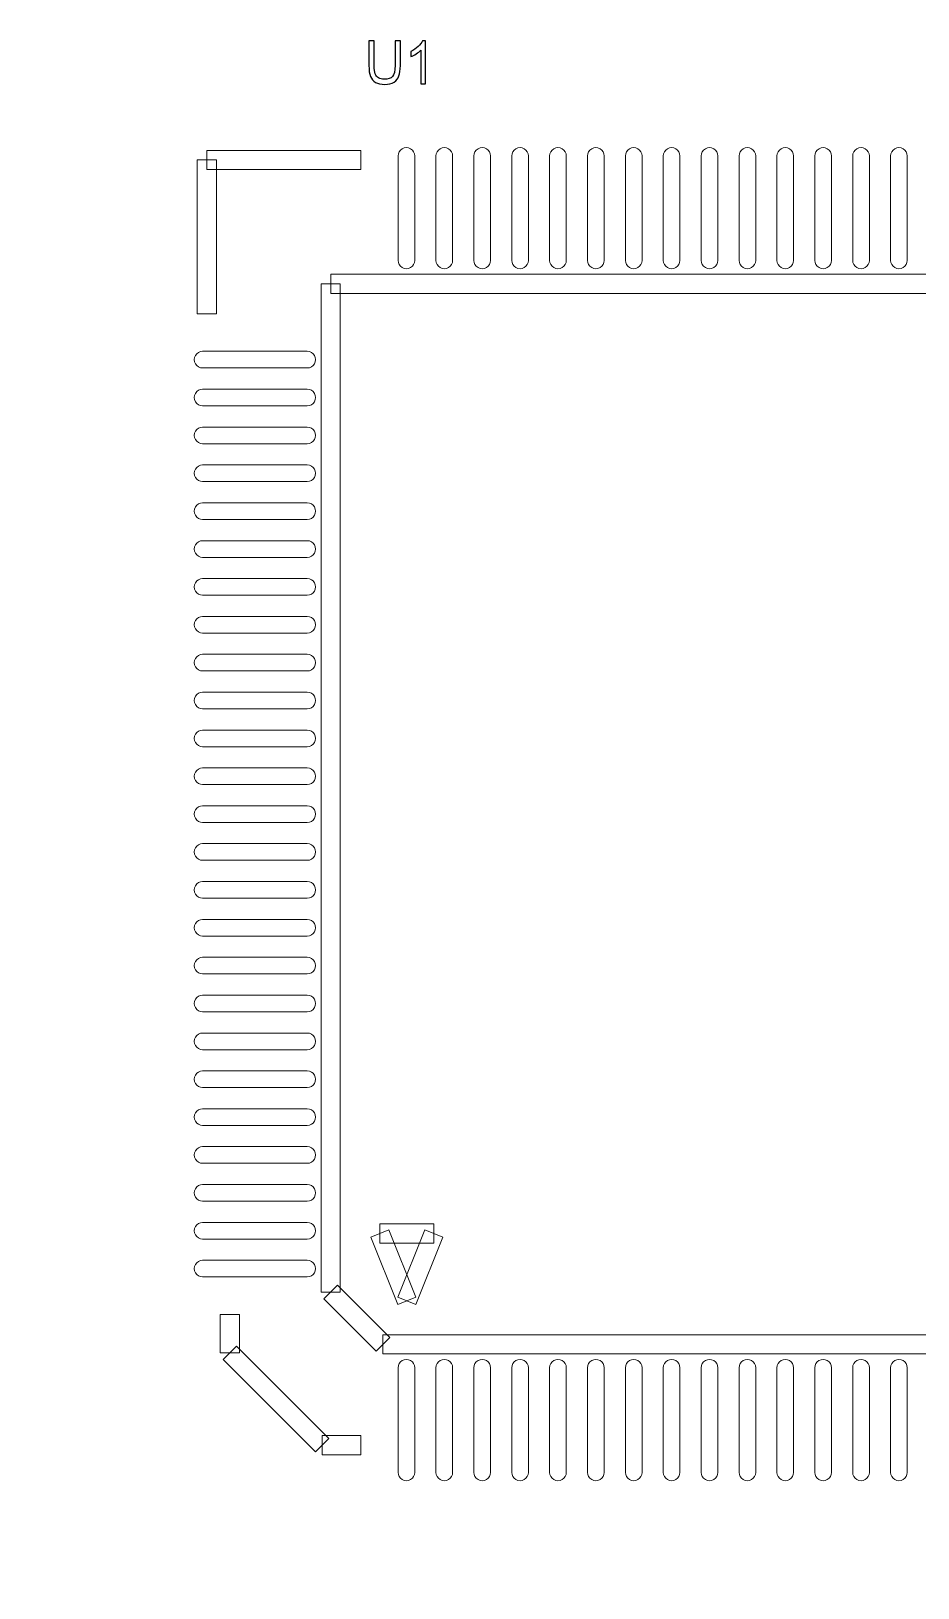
# Model space of a CAD drawing. Header units: millimetres. Extents: x -29.3 to 38.7, y -13.5 to 48.8.
# Drawn here: x -17.64 to -5.94, y 1.9 to 22.45 of the extents above; entities that cross this region are included whole.
import ezdxf

# ---------------------------------------------------------------- set-up
doc = ezdxf.new("R2010")
doc.units = ezdxf.units.MM
doc.header["$MEASUREMENT"] = 0
for name, color, linetype in [('BG_OUTLINE', 7, 'Continuous'), ('PG_SILKSCREEN_TOP', 7, 'Continuous'), ('PIN_TOP', 7, 'Continuous'), ('RD_SILKSCREEN_TOP', 7, 'Continuous')]:
    doc.layers.add(name, color=color, linetype=linetype)

msp = doc.modelspace()

# ---------------------------------------------------------------- linework, layer by layer
at = {"layer": 'BG_OUTLINE', "lineweight": 9}
msp.add_open_spline([(-29.3483, -13.5394), (-29.3483, -13.5394), (18.625, -13.5394), (18.625, -13.5394), (18.625, -13.5394), (18.625, -13.5394), (18.8256, -13.5394), (18.8256, -13.5394), (18.8256, -13.5394), (19.4323, -13.539), (20.014, -13.2977), (20.4427, -12.8684), (20.4427, -12.8684), (20.8714, -12.4392), (21.112, -11.8601), (21.1116, -11.2534), (21.1116, -11.2534), (21.1116, -11.2534), (21.1116, 35.2286), (21.1116, 35.2286), (21.1116, 35.2286), (21.1112, 35.8353), (20.8699, 36.4169), (20.4406, 36.8456), (20.4406, 36.8456), (20.0114, 37.2744), (19.4323, 37.515), (18.8256, 37.5146), (18.8256, 37.5146), (18.8256, 37.5146), (-29.3483, 37.5146), (-29.3483, 37.5146), (-29.3483, 37.5146), (-29.3483, 37.5146), (-29.3483, -13.5394), (-29.3483, -13.5394)], degree=3, knots=[0, 0, 0, 0, 0.1111111, 0.1111111, 0.1111111, 0.1111111, 0.2222222, 0.2222222, 0.2222222, 0.2222222, 0.3333333, 0.3333333, 0.3333333, 0.3333333, 0.4444444, 0.4444444, 0.4444444, 0.4444444, 0.5555556, 0.5555556, 0.5555556, 0.5555556, 0.6666667, 0.6666667, 0.6666667, 0.6666667, 0.7777778, 0.7777778, 0.7777778, 0.7777778, 0.8888889, 0.8888889, 0.8888889, 0.8888889, 1, 1, 1, 1], dxfattribs=at)
at = {"layer": 'PG_SILKSCREEN_TOP', "lineweight": 9}
for points in [[(-13.2955, 20.8751), (-13.2955, 20.8751), (-13.2955, 20.6211), (-13.2955, 20.6211), (-13.2955, 20.6211), (-13.2955, 20.6211), (-15.3275, 20.6211), (-15.3275, 20.6211), (-15.3275, 20.6211), (-15.3275, 20.6211), (-15.3275, 20.8751), (-15.3275, 20.8751), (-15.3275, 20.8751), (-15.3275, 20.8751), (-13.2955, 20.8751), (-13.2955, 20.8751)], [(-15.4545, 20.7481), (-15.4545, 20.7481), (-15.2005, 20.7481), (-15.2005, 20.7481), (-15.2005, 20.7481), (-15.2005, 20.7481), (-15.2005, 18.7161), (-15.2005, 18.7161), (-15.2005, 18.7161), (-15.2005, 18.7161), (-15.4545, 18.7161), (-15.4545, 18.7161), (-15.4545, 18.7161), (-15.4545, 18.7161), (-15.4545, 20.7481), (-15.4545, 20.7481)], [(-13.6915, 18.985), (-13.6915, 18.985), (-13.6915, 19.239), (-13.6915, 19.239), (-13.6915, 19.239), (-13.6915, 19.239), (0.3085, 19.239), (0.3085, 19.239), (0.3085, 19.239), (0.3085, 19.239), (0.3085, 18.985), (0.3085, 18.985), (0.3085, 18.985), (0.3085, 18.985), (-13.6915, 18.985), (-13.6915, 18.985)], [(-13.5645, 5.8024), (-13.5645, 5.8024), (-13.8185, 5.8024), (-13.8185, 5.8024), (-13.8185, 5.8024), (-13.8185, 5.8024), (-13.8185, 19.112), (-13.8185, 19.112), (-13.8185, 19.112), (-13.8185, 19.112), (-13.5645, 19.112), (-13.5645, 19.112), (-13.5645, 19.112), (-13.5645, 19.112), (-13.5645, 5.8024), (-13.5645, 5.8024)], [(-12.568, 5.733), (-12.568, 5.733), (-12.8038, 5.6387), (-12.8038, 5.6387), (-12.8038, 5.6387), (-12.8038, 5.6387), (-13.1594, 6.5277), (-13.1594, 6.5277), (-13.1594, 6.5277), (-13.1594, 6.5277), (-12.9236, 6.622), (-12.9236, 6.622), (-12.9236, 6.622), (-12.9236, 6.622), (-12.568, 5.733), (-12.568, 5.733)], [(-13.0415, 6.4479), (-13.0415, 6.4479), (-13.0415, 6.7019), (-13.0415, 6.7019), (-13.0415, 6.7019), (-13.0415, 6.7019), (-12.3303, 6.7019), (-12.3303, 6.7019), (-12.3303, 6.7019), (-12.3303, 6.7019), (-12.3303, 6.4479), (-12.3303, 6.4479), (-12.3303, 6.4479), (-12.3303, 6.4479), (-13.0415, 6.4479), (-13.0415, 6.4479)], [(-12.4482, 6.622), (-12.4482, 6.622), (-12.2124, 6.5277), (-12.2124, 6.5277), (-12.2124, 6.5277), (-12.2124, 6.5277), (-12.568, 5.6387), (-12.568, 5.6387), (-12.568, 5.6387), (-12.568, 5.6387), (-12.8038, 5.733), (-12.8038, 5.733), (-12.8038, 5.733), (-12.8038, 5.733), (-12.4482, 6.622), (-12.4482, 6.622)], [(-12.9113, 5.2019), (-12.9113, 5.2019), (-13.0909, 5.0223), (-13.0909, 5.0223), (-13.0909, 5.0223), (-13.0909, 5.0223), (-13.7813, 5.7126), (-13.7813, 5.7126), (-13.7813, 5.7126), (-13.7813, 5.7126), (-13.6017, 5.8923), (-13.6017, 5.8923), (-13.6017, 5.8923), (-13.6017, 5.8923), (-12.9113, 5.2019), (-12.9113, 5.2019)], [(-14.8957, 5.0001), (-14.8957, 5.0001), (-15.1497, 5.0001), (-15.1497, 5.0001), (-15.1497, 5.0001), (-15.1497, 5.0001), (-15.1497, 5.5081), (-15.1497, 5.5081), (-15.1497, 5.5081), (-15.1497, 5.5081), (-14.8957, 5.5081), (-14.8957, 5.5081), (-14.8957, 5.5081), (-14.8957, 5.5081), (-14.8957, 5.0001), (-14.8957, 5.0001)], [(0.3085, 5.2391), (0.3085, 5.2391), (0.3085, 4.9851), (0.3085, 4.9851), (0.3085, 4.9851), (0.3085, 4.9851), (-13.0011, 4.9851), (-13.0011, 4.9851), (-13.0011, 4.9851), (-13.0011, 4.9851), (-13.0011, 5.2391), (-13.0011, 5.2391), (-13.0011, 5.2391), (-13.0011, 5.2391), (0.3085, 5.2391), (0.3085, 5.2391)], [(-13.7137, 3.8707), (-13.7137, 3.8707), (-13.8933, 3.6911), (-13.8933, 3.6911), (-13.8933, 3.6911), (-13.8933, 3.6911), (-15.1125, 4.9103), (-15.1125, 4.9103), (-15.1125, 4.9103), (-15.1125, 4.9103), (-14.9329, 5.0899), (-14.9329, 5.0899), (-14.9329, 5.0899), (-14.9329, 5.0899), (-13.7137, 3.8707), (-13.7137, 3.8707)], [(-13.2955, 3.9079), (-13.2955, 3.9079), (-13.2955, 3.6539), (-13.2955, 3.6539), (-13.2955, 3.6539), (-13.2955, 3.6539), (-13.8035, 3.6539), (-13.8035, 3.6539), (-13.8035, 3.6539), (-13.8035, 3.6539), (-13.8035, 3.9079), (-13.8035, 3.9079), (-13.8035, 3.9079), (-13.8035, 3.9079), (-13.2955, 3.9079), (-13.2955, 3.9079)]]:
    msp.add_open_spline(points, degree=3, knots=[0, 0, 0, 0, 0.25, 0.25, 0.25, 0.25, 0.5, 0.5, 0.5, 0.5, 0.75, 0.75, 0.75, 0.75, 1, 1, 1, 1], dxfattribs=at)
at = {"layer": 'PIN_TOP', "lineweight": 9}
for points in [[(-12.5815, 20.802), (-12.5815, 20.802), (-12.5815, 19.4221), (-12.5815, 19.4221), (-12.5815, 19.4221), (-12.5815, 19.3828), (-12.6024, 19.3465), (-12.6365, 19.3268), (-12.6365, 19.3268), (-12.6705, 19.3072), (-12.7124, 19.3072), (-12.7465, 19.3268), (-12.7465, 19.3268), (-12.7805, 19.3465), (-12.8014, 19.3828), (-12.8014, 19.4221), (-12.8014, 19.4221), (-12.8014, 19.4221), (-12.8014, 20.802), (-12.8014, 20.802), (-12.8014, 20.802), (-12.8014, 20.8413), (-12.7805, 20.8776), (-12.7465, 20.8973), (-12.7465, 20.8973), (-12.7124, 20.9169), (-12.6705, 20.9169), (-12.6365, 20.8973), (-12.6365, 20.8973), (-12.6024, 20.8776), (-12.5815, 20.8413), (-12.5815, 20.802)], [(-12.0816, 20.802), (-12.0816, 20.802), (-12.0816, 19.4221), (-12.0816, 19.4221), (-12.0816, 19.4221), (-12.0816, 19.3828), (-12.1026, 19.3465), (-12.1366, 19.3268), (-12.1366, 19.3268), (-12.1706, 19.3072), (-12.2126, 19.3072), (-12.2466, 19.3268), (-12.2466, 19.3268), (-12.2806, 19.3465), (-12.3016, 19.3828), (-12.3016, 19.4221), (-12.3016, 19.4221), (-12.3016, 19.4221), (-12.3016, 20.802), (-12.3016, 20.802), (-12.3016, 20.802), (-12.3016, 20.8413), (-12.2806, 20.8776), (-12.2466, 20.8973), (-12.2466, 20.8973), (-12.2126, 20.9169), (-12.1706, 20.9169), (-12.1366, 20.8973), (-12.1366, 20.8973), (-12.1026, 20.8776), (-12.0816, 20.8413), (-12.0816, 20.802)], [(-11.5815, 20.802), (-11.5815, 20.802), (-11.5815, 19.4221), (-11.5815, 19.4221), (-11.5815, 19.4221), (-11.5815, 19.3828), (-11.6024, 19.3465), (-11.6365, 19.3268), (-11.6365, 19.3268), (-11.6705, 19.3072), (-11.7124, 19.3072), (-11.7465, 19.3268), (-11.7465, 19.3268), (-11.7805, 19.3465), (-11.8014, 19.3828), (-11.8014, 19.4221), (-11.8014, 19.4221), (-11.8014, 19.4221), (-11.8014, 20.802), (-11.8014, 20.802), (-11.8014, 20.802), (-11.8014, 20.8413), (-11.7805, 20.8776), (-11.7465, 20.8973), (-11.7465, 20.8973), (-11.7124, 20.9169), (-11.6705, 20.9169), (-11.6365, 20.8973), (-11.6365, 20.8973), (-11.6024, 20.8776), (-11.5815, 20.8413), (-11.5815, 20.802)], [(-11.0816, 20.802), (-11.0816, 20.802), (-11.0816, 19.4221), (-11.0816, 19.4221), (-11.0816, 19.4221), (-11.0816, 19.3828), (-11.1026, 19.3465), (-11.1366, 19.3268), (-11.1366, 19.3268), (-11.1706, 19.3072), (-11.2126, 19.3072), (-11.2466, 19.3268), (-11.2466, 19.3268), (-11.2806, 19.3465), (-11.3016, 19.3828), (-11.3016, 19.4221), (-11.3016, 19.4221), (-11.3016, 19.4221), (-11.3016, 20.802), (-11.3016, 20.802), (-11.3016, 20.802), (-11.3016, 20.8413), (-11.2806, 20.8776), (-11.2466, 20.8973), (-11.2466, 20.8973), (-11.2126, 20.9169), (-11.1706, 20.9169), (-11.1366, 20.8973), (-11.1366, 20.8973), (-11.1026, 20.8776), (-11.0816, 20.8413), (-11.0816, 20.802)], [(-10.5815, 20.802), (-10.5815, 20.802), (-10.5815, 19.4221), (-10.5815, 19.4221), (-10.5815, 19.4221), (-10.5815, 19.3828), (-10.6024, 19.3465), (-10.6365, 19.3268), (-10.6365, 19.3268), (-10.6705, 19.3072), (-10.7124, 19.3072), (-10.7465, 19.3268), (-10.7465, 19.3268), (-10.7805, 19.3465), (-10.8014, 19.3828), (-10.8014, 19.4221), (-10.8014, 19.4221), (-10.8014, 19.4221), (-10.8014, 20.802), (-10.8014, 20.802), (-10.8014, 20.802), (-10.8014, 20.8413), (-10.7805, 20.8776), (-10.7465, 20.8973), (-10.7465, 20.8973), (-10.7124, 20.9169), (-10.6705, 20.9169), (-10.6365, 20.8973), (-10.6365, 20.8973), (-10.6024, 20.8776), (-10.5815, 20.8413), (-10.5815, 20.802)], [(-10.0816, 20.802), (-10.0816, 20.802), (-10.0816, 19.4221), (-10.0816, 19.4221), (-10.0816, 19.4221), (-10.0816, 19.3828), (-10.1026, 19.3465), (-10.1366, 19.3268), (-10.1366, 19.3268), (-10.1706, 19.3072), (-10.2126, 19.3072), (-10.2466, 19.3268), (-10.2466, 19.3268), (-10.2806, 19.3465), (-10.3016, 19.3828), (-10.3016, 19.4221), (-10.3016, 19.4221), (-10.3016, 19.4221), (-10.3016, 20.802), (-10.3016, 20.802), (-10.3016, 20.802), (-10.3016, 20.8413), (-10.2806, 20.8776), (-10.2466, 20.8973), (-10.2466, 20.8973), (-10.2126, 20.9169), (-10.1706, 20.9169), (-10.1366, 20.8973), (-10.1366, 20.8973), (-10.1026, 20.8776), (-10.0816, 20.8413), (-10.0816, 20.802)], [(-9.5815, 20.802), (-9.5815, 20.802), (-9.5815, 19.4221), (-9.5815, 19.4221), (-9.5815, 19.4221), (-9.5815, 19.3828), (-9.6024, 19.3465), (-9.6365, 19.3268), (-9.6365, 19.3268), (-9.6705, 19.3072), (-9.7124, 19.3072), (-9.7465, 19.3268), (-9.7465, 19.3268), (-9.7805, 19.3465), (-9.8014, 19.3828), (-9.8014, 19.4221), (-9.8014, 19.4221), (-9.8014, 19.4221), (-9.8014, 20.802), (-9.8014, 20.802), (-9.8014, 20.802), (-9.8014, 20.8413), (-9.7805, 20.8776), (-9.7465, 20.8973), (-9.7465, 20.8973), (-9.7124, 20.9169), (-9.6705, 20.9169), (-9.6365, 20.8973), (-9.6365, 20.8973), (-9.6024, 20.8776), (-9.5815, 20.8413), (-9.5815, 20.802)], [(-9.0816, 20.802), (-9.0816, 20.802), (-9.0816, 19.4221), (-9.0816, 19.4221), (-9.0816, 19.4221), (-9.0816, 19.3828), (-9.1026, 19.3465), (-9.1366, 19.3268), (-9.1366, 19.3268), (-9.1706, 19.3072), (-9.2126, 19.3072), (-9.2466, 19.3268), (-9.2466, 19.3268), (-9.2806, 19.3465), (-9.3016, 19.3828), (-9.3016, 19.4221), (-9.3016, 19.4221), (-9.3016, 19.4221), (-9.3016, 20.802), (-9.3016, 20.802), (-9.3016, 20.802), (-9.3016, 20.8413), (-9.2806, 20.8776), (-9.2466, 20.8973), (-9.2466, 20.8973), (-9.2126, 20.9169), (-9.1706, 20.9169), (-9.1366, 20.8973), (-9.1366, 20.8973), (-9.1026, 20.8776), (-9.0816, 20.8413), (-9.0816, 20.802)], [(-8.5815, 20.802), (-8.5815, 20.802), (-8.5815, 19.4221), (-8.5815, 19.4221), (-8.5815, 19.4221), (-8.5815, 19.3828), (-8.6025, 19.3465), (-8.6365, 19.3268), (-8.6365, 19.3268), (-8.6705, 19.3072), (-8.7124, 19.3072), (-8.7465, 19.3268), (-8.7465, 19.3268), (-8.7805, 19.3465), (-8.8015, 19.3828), (-8.8015, 19.4221), (-8.8015, 19.4221), (-8.8015, 19.4221), (-8.8015, 20.802), (-8.8015, 20.802), (-8.8015, 20.802), (-8.8015, 20.8413), (-8.7805, 20.8776), (-8.7465, 20.8973), (-8.7465, 20.8973), (-8.7124, 20.9169), (-8.6705, 20.9169), (-8.6365, 20.8973), (-8.6365, 20.8973), (-8.6025, 20.8776), (-8.5815, 20.8413), (-8.5815, 20.802)], [(-8.0816, 20.802), (-8.0816, 20.802), (-8.0816, 19.4221), (-8.0816, 19.4221), (-8.0816, 19.4221), (-8.0816, 19.3828), (-8.1026, 19.3465), (-8.1366, 19.3268), (-8.1366, 19.3268), (-8.1706, 19.3072), (-8.2126, 19.3072), (-8.2466, 19.3268), (-8.2466, 19.3268), (-8.2806, 19.3465), (-8.3016, 19.3828), (-8.3016, 19.4221), (-8.3016, 19.4221), (-8.3016, 19.4221), (-8.3016, 20.802), (-8.3016, 20.802), (-8.3016, 20.802), (-8.3016, 20.8413), (-8.2806, 20.8776), (-8.2466, 20.8973), (-8.2466, 20.8973), (-8.2126, 20.9169), (-8.1706, 20.9169), (-8.1366, 20.8973), (-8.1366, 20.8973), (-8.1026, 20.8776), (-8.0816, 20.8413), (-8.0816, 20.802)], [(-7.5815, 20.802), (-7.5815, 20.802), (-7.5815, 19.4221), (-7.5815, 19.4221), (-7.5815, 19.4221), (-7.5815, 19.3828), (-7.6025, 19.3465), (-7.6365, 19.3268), (-7.6365, 19.3268), (-7.6705, 19.3072), (-7.7124, 19.3072), (-7.7465, 19.3268), (-7.7465, 19.3268), (-7.7805, 19.3465), (-7.8015, 19.3828), (-7.8015, 19.4221), (-7.8015, 19.4221), (-7.8015, 19.4221), (-7.8015, 20.802), (-7.8015, 20.802), (-7.8015, 20.802), (-7.8015, 20.8413), (-7.7805, 20.8776), (-7.7465, 20.8973), (-7.7465, 20.8973), (-7.7124, 20.9169), (-7.6705, 20.9169), (-7.6365, 20.8973), (-7.6365, 20.8973), (-7.6025, 20.8776), (-7.5815, 20.8413), (-7.5815, 20.802)], [(-7.0814, 20.802), (-7.0814, 20.802), (-7.0814, 19.4221), (-7.0814, 19.4221), (-7.0814, 19.4221), (-7.0814, 19.3828), (-7.1023, 19.3465), (-7.1364, 19.3268), (-7.1364, 19.3268), (-7.1704, 19.3072), (-7.2123, 19.3072), (-7.2463, 19.3268), (-7.2463, 19.3268), (-7.2804, 19.3465), (-7.3013, 19.3828), (-7.3013, 19.4221), (-7.3013, 19.4221), (-7.3013, 19.4221), (-7.3013, 20.802), (-7.3013, 20.802), (-7.3013, 20.802), (-7.3013, 20.8413), (-7.2804, 20.8776), (-7.2463, 20.8973), (-7.2463, 20.8973), (-7.2123, 20.9169), (-7.1704, 20.9169), (-7.1364, 20.8973), (-7.1364, 20.8973), (-7.1023, 20.8776), (-7.0814, 20.8413), (-7.0814, 20.802)], [(-6.5815, 20.802), (-6.5815, 20.802), (-6.5815, 19.4221), (-6.5815, 19.4221), (-6.5815, 19.4221), (-6.5815, 19.3828), (-6.6025, 19.3465), (-6.6365, 19.3268), (-6.6365, 19.3268), (-6.6705, 19.3072), (-6.7124, 19.3072), (-6.7465, 19.3268), (-6.7465, 19.3268), (-6.7805, 19.3465), (-6.8015, 19.3828), (-6.8015, 19.4221), (-6.8015, 19.4221), (-6.8015, 19.4221), (-6.8015, 20.802), (-6.8015, 20.802), (-6.8015, 20.802), (-6.8015, 20.8413), (-6.7805, 20.8776), (-6.7465, 20.8973), (-6.7465, 20.8973), (-6.7124, 20.9169), (-6.6705, 20.9169), (-6.6365, 20.8973), (-6.6365, 20.8973), (-6.6025, 20.8776), (-6.5815, 20.8413), (-6.5815, 20.802)], [(-6.0816, 20.802), (-6.0816, 20.802), (-6.0816, 19.4221), (-6.0816, 19.4221), (-6.0816, 19.4221), (-6.0816, 19.3828), (-6.1026, 19.3465), (-6.1366, 19.3268), (-6.1366, 19.3268), (-6.1706, 19.3072), (-6.2126, 19.3072), (-6.2466, 19.3268), (-6.2466, 19.3268), (-6.2806, 19.3465), (-6.3016, 19.3828), (-6.3016, 19.4221), (-6.3016, 19.4221), (-6.3016, 19.4221), (-6.3016, 20.802), (-6.3016, 20.802), (-6.3016, 20.802), (-6.3016, 20.8413), (-6.2806, 20.8776), (-6.2466, 20.8973), (-6.2466, 20.8973), (-6.2126, 20.9169), (-6.1706, 20.9169), (-6.1366, 20.8973), (-6.1366, 20.8973), (-6.1026, 20.8776), (-6.0816, 20.8413), (-6.0816, 20.802)], [(-15.3814, 18.222), (-15.3814, 18.222), (-14.0015, 18.222), (-14.0015, 18.222), (-14.0015, 18.222), (-13.9622, 18.222), (-13.9259, 18.2011), (-13.9062, 18.167), (-13.9062, 18.167), (-13.8866, 18.133), (-13.8866, 18.0911), (-13.9062, 18.0571), (-13.9062, 18.0571), (-13.9259, 18.023), (-13.9622, 18.0021), (-14.0015, 18.0021), (-14.0015, 18.0021), (-14.0015, 18.0021), (-15.3814, 18.0021), (-15.3814, 18.0021), (-15.3814, 18.0021), (-15.4207, 18.0021), (-15.457, 18.023), (-15.4767, 18.0571), (-15.4767, 18.0571), (-15.4963, 18.0911), (-15.4963, 18.133), (-15.4767, 18.167), (-15.4767, 18.167), (-15.457, 18.2011), (-15.4207, 18.222), (-15.3814, 18.222)], [(-15.3814, 17.7222), (-15.3814, 17.7222), (-14.0015, 17.7222), (-14.0015, 17.7222), (-14.0015, 17.7222), (-13.9622, 17.7222), (-13.9259, 17.7012), (-13.9062, 17.6672), (-13.9062, 17.6672), (-13.8866, 17.6331), (-13.8866, 17.5912), (-13.9062, 17.5572), (-13.9062, 17.5572), (-13.9259, 17.5232), (-13.9622, 17.5022), (-14.0015, 17.5022), (-14.0015, 17.5022), (-14.0015, 17.5022), (-15.3814, 17.5022), (-15.3814, 17.5022), (-15.3814, 17.5022), (-15.4207, 17.5022), (-15.457, 17.5232), (-15.4767, 17.5572), (-15.4767, 17.5572), (-15.4963, 17.5912), (-15.4963, 17.6331), (-15.4767, 17.6672), (-15.4767, 17.6672), (-15.457, 17.7012), (-15.4207, 17.7222), (-15.3814, 17.7222)], [(-15.3814, 17.222), (-15.3814, 17.222), (-14.0015, 17.222), (-14.0015, 17.222), (-14.0015, 17.222), (-13.9622, 17.222), (-13.9259, 17.2011), (-13.9062, 17.167), (-13.9062, 17.167), (-13.8866, 17.133), (-13.8866, 17.0911), (-13.9062, 17.0571), (-13.9062, 17.0571), (-13.9259, 17.023), (-13.9622, 17.0021), (-14.0015, 17.0021), (-14.0015, 17.0021), (-14.0015, 17.0021), (-15.3814, 17.0021), (-15.3814, 17.0021), (-15.3814, 17.0021), (-15.4207, 17.0021), (-15.457, 17.023), (-15.4767, 17.0571), (-15.4767, 17.0571), (-15.4963, 17.0911), (-15.4963, 17.133), (-15.4767, 17.167), (-15.4767, 17.167), (-15.457, 17.2011), (-15.4207, 17.222), (-15.3814, 17.222)], [(-15.3814, 16.7222), (-15.3814, 16.7222), (-14.0015, 16.7222), (-14.0015, 16.7222), (-14.0015, 16.7222), (-13.9622, 16.7222), (-13.9259, 16.7012), (-13.9062, 16.6672), (-13.9062, 16.6672), (-13.8866, 16.6331), (-13.8866, 16.5912), (-13.9062, 16.5572), (-13.9062, 16.5572), (-13.9259, 16.5232), (-13.9622, 16.5022), (-14.0015, 16.5022), (-14.0015, 16.5022), (-14.0015, 16.5022), (-15.3814, 16.5022), (-15.3814, 16.5022), (-15.3814, 16.5022), (-15.4207, 16.5022), (-15.457, 16.5232), (-15.4767, 16.5572), (-15.4767, 16.5572), (-15.4963, 16.5912), (-15.4963, 16.6331), (-15.4767, 16.6672), (-15.4767, 16.6672), (-15.457, 16.7012), (-15.4207, 16.7222), (-15.3814, 16.7222)], [(-15.3814, 16.222), (-15.3814, 16.222), (-14.0015, 16.222), (-14.0015, 16.222), (-14.0015, 16.222), (-13.9622, 16.222), (-13.9259, 16.2011), (-13.9062, 16.167), (-13.9062, 16.167), (-13.8866, 16.133), (-13.8866, 16.0911), (-13.9062, 16.0571), (-13.9062, 16.0571), (-13.9259, 16.023), (-13.9622, 16.0021), (-14.0015, 16.0021), (-14.0015, 16.0021), (-14.0015, 16.0021), (-15.3814, 16.0021), (-15.3814, 16.0021), (-15.3814, 16.0021), (-15.4207, 16.0021), (-15.457, 16.023), (-15.4767, 16.0571), (-15.4767, 16.0571), (-15.4963, 16.0911), (-15.4963, 16.133), (-15.4767, 16.167), (-15.4767, 16.167), (-15.457, 16.2011), (-15.4207, 16.222), (-15.3814, 16.222)], [(-15.3814, 15.7222), (-15.3814, 15.7222), (-14.0015, 15.7222), (-14.0015, 15.7222), (-14.0015, 15.7222), (-13.9622, 15.7222), (-13.9259, 15.7012), (-13.9062, 15.6672), (-13.9062, 15.6672), (-13.8866, 15.6331), (-13.8866, 15.5912), (-13.9062, 15.5572), (-13.9062, 15.5572), (-13.9259, 15.5232), (-13.9622, 15.5022), (-14.0015, 15.5022), (-14.0015, 15.5022), (-14.0015, 15.5022), (-15.3814, 15.5022), (-15.3814, 15.5022), (-15.3814, 15.5022), (-15.4207, 15.5022), (-15.457, 15.5232), (-15.4767, 15.5572), (-15.4767, 15.5572), (-15.4963, 15.5912), (-15.4963, 15.6331), (-15.4767, 15.6672), (-15.4767, 15.6672), (-15.457, 15.7012), (-15.4207, 15.7222), (-15.3814, 15.7222)], [(-15.3814, 15.222), (-15.3814, 15.222), (-14.0015, 15.222), (-14.0015, 15.222), (-14.0015, 15.222), (-13.9622, 15.222), (-13.9259, 15.2011), (-13.9062, 15.167), (-13.9062, 15.167), (-13.8866, 15.133), (-13.8866, 15.0911), (-13.9062, 15.0571), (-13.9062, 15.0571), (-13.9259, 15.023), (-13.9622, 15.0021), (-14.0015, 15.0021), (-14.0015, 15.0021), (-14.0015, 15.0021), (-15.3814, 15.0021), (-15.3814, 15.0021), (-15.3814, 15.0021), (-15.4207, 15.0021), (-15.457, 15.023), (-15.4767, 15.0571), (-15.4767, 15.0571), (-15.4963, 15.0911), (-15.4963, 15.133), (-15.4767, 15.167), (-15.4767, 15.167), (-15.457, 15.2011), (-15.4207, 15.222), (-15.3814, 15.222)], [(-15.3814, 14.7222), (-15.3814, 14.7222), (-14.0015, 14.7222), (-14.0015, 14.7222), (-14.0015, 14.7222), (-13.9622, 14.7222), (-13.9259, 14.7012), (-13.9062, 14.6672), (-13.9062, 14.6672), (-13.8866, 14.6331), (-13.8866, 14.5912), (-13.9062, 14.5572), (-13.9062, 14.5572), (-13.9259, 14.5232), (-13.9622, 14.5022), (-14.0015, 14.5022), (-14.0015, 14.5022), (-14.0015, 14.5022), (-15.3814, 14.5022), (-15.3814, 14.5022), (-15.3814, 14.5022), (-15.4207, 14.5022), (-15.457, 14.5232), (-15.4767, 14.5572), (-15.4767, 14.5572), (-15.4963, 14.5912), (-15.4963, 14.6331), (-15.4767, 14.6672), (-15.4767, 14.6672), (-15.457, 14.7012), (-15.4207, 14.7222), (-15.3814, 14.7222)], [(-15.3814, 14.222), (-15.3814, 14.222), (-14.0015, 14.222), (-14.0015, 14.222), (-14.0015, 14.222), (-13.9622, 14.222), (-13.9259, 14.2011), (-13.9062, 14.167), (-13.9062, 14.167), (-13.8866, 14.133), (-13.8866, 14.0911), (-13.9062, 14.0571), (-13.9062, 14.0571), (-13.9259, 14.023), (-13.9622, 14.0021), (-14.0015, 14.0021), (-14.0015, 14.0021), (-14.0015, 14.0021), (-15.3814, 14.0021), (-15.3814, 14.0021), (-15.3814, 14.0021), (-15.4207, 14.0021), (-15.457, 14.023), (-15.4767, 14.0571), (-15.4767, 14.0571), (-15.4963, 14.0911), (-15.4963, 14.133), (-15.4767, 14.167), (-15.4767, 14.167), (-15.457, 14.2011), (-15.4207, 14.222), (-15.3814, 14.222)], [(-15.3814, 13.7222), (-15.3814, 13.7222), (-14.0015, 13.7222), (-14.0015, 13.7222), (-14.0015, 13.7222), (-13.9622, 13.7222), (-13.9259, 13.7012), (-13.9062, 13.6672), (-13.9062, 13.6672), (-13.8866, 13.6331), (-13.8866, 13.5912), (-13.9062, 13.5572), (-13.9062, 13.5572), (-13.9259, 13.5232), (-13.9622, 13.5022), (-14.0015, 13.5022), (-14.0015, 13.5022), (-14.0015, 13.5022), (-15.3814, 13.5022), (-15.3814, 13.5022), (-15.3814, 13.5022), (-15.4207, 13.5022), (-15.457, 13.5232), (-15.4767, 13.5572), (-15.4767, 13.5572), (-15.4963, 13.5912), (-15.4963, 13.6331), (-15.4767, 13.6672), (-15.4767, 13.6672), (-15.457, 13.7012), (-15.4207, 13.7222), (-15.3814, 13.7222)], [(-15.3814, 13.222), (-15.3814, 13.222), (-14.0015, 13.222), (-14.0015, 13.222), (-14.0015, 13.222), (-13.9622, 13.222), (-13.9259, 13.2011), (-13.9062, 13.1671), (-13.9062, 13.1671), (-13.8866, 13.133), (-13.8866, 13.0911), (-13.9062, 13.0571), (-13.9062, 13.0571), (-13.9259, 13.023), (-13.9622, 13.0021), (-14.0015, 13.0021), (-14.0015, 13.0021), (-14.0015, 13.0021), (-15.3814, 13.0021), (-15.3814, 13.0021), (-15.3814, 13.0021), (-15.4207, 13.0021), (-15.457, 13.023), (-15.4767, 13.0571), (-15.4767, 13.0571), (-15.4963, 13.0911), (-15.4963, 13.133), (-15.4767, 13.1671), (-15.4767, 13.1671), (-15.457, 13.2011), (-15.4207, 13.222), (-15.3814, 13.222)], [(-15.3814, 12.7222), (-15.3814, 12.7222), (-14.0015, 12.7222), (-14.0015, 12.7222), (-14.0015, 12.7222), (-13.9622, 12.7222), (-13.9259, 12.7012), (-13.9062, 12.6672), (-13.9062, 12.6672), (-13.8866, 12.6332), (-13.8866, 12.5912), (-13.9062, 12.5572), (-13.9062, 12.5572), (-13.9259, 12.5232), (-13.9622, 12.5022), (-14.0015, 12.5022), (-14.0015, 12.5022), (-14.0015, 12.5022), (-15.3814, 12.5022), (-15.3814, 12.5022), (-15.3814, 12.5022), (-15.4207, 12.5022), (-15.457, 12.5232), (-15.4767, 12.5572), (-15.4767, 12.5572), (-15.4963, 12.5912), (-15.4963, 12.6332), (-15.4767, 12.6672), (-15.4767, 12.6672), (-15.457, 12.7012), (-15.4207, 12.7222), (-15.3814, 12.7222)], [(-15.3814, 12.222), (-15.3814, 12.222), (-14.0015, 12.222), (-14.0015, 12.222), (-14.0015, 12.222), (-13.9622, 12.222), (-13.9259, 12.2011), (-13.9062, 12.1671), (-13.9062, 12.1671), (-13.8866, 12.133), (-13.8866, 12.0911), (-13.9062, 12.0571), (-13.9062, 12.0571), (-13.9259, 12.023), (-13.9622, 12.0021), (-14.0015, 12.0021), (-14.0015, 12.0021), (-14.0015, 12.0021), (-15.3814, 12.0021), (-15.3814, 12.0021), (-15.3814, 12.0021), (-15.4207, 12.0021), (-15.457, 12.023), (-15.4767, 12.0571), (-15.4767, 12.0571), (-15.4963, 12.0911), (-15.4963, 12.133), (-15.4767, 12.1671), (-15.4767, 12.1671), (-15.457, 12.2011), (-15.4207, 12.222), (-15.3814, 12.222)], [(-15.3814, 11.7222), (-15.3814, 11.7222), (-14.0015, 11.7222), (-14.0015, 11.7222), (-14.0015, 11.7222), (-13.9622, 11.7222), (-13.9259, 11.7012), (-13.9062, 11.6672), (-13.9062, 11.6672), (-13.8866, 11.6332), (-13.8866, 11.5912), (-13.9062, 11.5572), (-13.9062, 11.5572), (-13.9259, 11.5232), (-13.9622, 11.5022), (-14.0015, 11.5022), (-14.0015, 11.5022), (-14.0015, 11.5022), (-15.3814, 11.5022), (-15.3814, 11.5022), (-15.3814, 11.5022), (-15.4207, 11.5022), (-15.457, 11.5232), (-15.4767, 11.5572), (-15.4767, 11.5572), (-15.4963, 11.5912), (-15.4963, 11.6332), (-15.4767, 11.6672), (-15.4767, 11.6672), (-15.457, 11.7012), (-15.4207, 11.7222), (-15.3814, 11.7222)], [(-15.3814, 11.222), (-15.3814, 11.222), (-14.0015, 11.222), (-14.0015, 11.222), (-14.0015, 11.222), (-13.9622, 11.222), (-13.9259, 11.2011), (-13.9062, 11.1671), (-13.9062, 11.1671), (-13.8866, 11.133), (-13.8866, 11.0911), (-13.9062, 11.0571), (-13.9062, 11.0571), (-13.9259, 11.023), (-13.9622, 11.0021), (-14.0015, 11.0021), (-14.0015, 11.0021), (-14.0015, 11.0021), (-15.3814, 11.0021), (-15.3814, 11.0021), (-15.3814, 11.0021), (-15.4207, 11.0021), (-15.457, 11.023), (-15.4767, 11.0571), (-15.4767, 11.0571), (-15.4963, 11.0911), (-15.4963, 11.133), (-15.4767, 11.1671), (-15.4767, 11.1671), (-15.457, 11.2011), (-15.4207, 11.222), (-15.3814, 11.222)], [(-15.3814, 10.7222), (-15.3814, 10.7222), (-14.0015, 10.7222), (-14.0015, 10.7222), (-14.0015, 10.7222), (-13.9622, 10.7222), (-13.9259, 10.7012), (-13.9062, 10.6672), (-13.9062, 10.6672), (-13.8866, 10.6332), (-13.8866, 10.5912), (-13.9062, 10.5572), (-13.9062, 10.5572), (-13.9259, 10.5232), (-13.9622, 10.5022), (-14.0015, 10.5022), (-14.0015, 10.5022), (-14.0015, 10.5022), (-15.3814, 10.5022), (-15.3814, 10.5022), (-15.3814, 10.5022), (-15.4207, 10.5022), (-15.457, 10.5232), (-15.4767, 10.5572), (-15.4767, 10.5572), (-15.4963, 10.5912), (-15.4963, 10.6332), (-15.4767, 10.6672), (-15.4767, 10.6672), (-15.457, 10.7012), (-15.4207, 10.7222), (-15.3814, 10.7222)], [(-15.3814, 10.222), (-15.3814, 10.222), (-14.0015, 10.222), (-14.0015, 10.222), (-14.0015, 10.222), (-13.9622, 10.222), (-13.9259, 10.2011), (-13.9062, 10.1671), (-13.9062, 10.1671), (-13.8866, 10.133), (-13.8866, 10.0911), (-13.9062, 10.0571), (-13.9062, 10.0571), (-13.9259, 10.023), (-13.9622, 10.0021), (-14.0015, 10.0021), (-14.0015, 10.0021), (-14.0015, 10.0021), (-15.3814, 10.0021), (-15.3814, 10.0021), (-15.3814, 10.0021), (-15.4207, 10.0021), (-15.457, 10.023), (-15.4767, 10.0571), (-15.4767, 10.0571), (-15.4963, 10.0911), (-15.4963, 10.133), (-15.4767, 10.1671), (-15.4767, 10.1671), (-15.457, 10.2011), (-15.4207, 10.222), (-15.3814, 10.222)], [(-15.3814, 9.7222), (-15.3814, 9.7222), (-14.0015, 9.7222), (-14.0015, 9.7222), (-14.0015, 9.7222), (-13.9622, 9.7222), (-13.9259, 9.7012), (-13.9062, 9.6672), (-13.9062, 9.6672), (-13.8866, 9.6332), (-13.8866, 9.5912), (-13.9062, 9.5572), (-13.9062, 9.5572), (-13.9259, 9.5232), (-13.9622, 9.5022), (-14.0015, 9.5022), (-14.0015, 9.5022), (-14.0015, 9.5022), (-15.3814, 9.5022), (-15.3814, 9.5022), (-15.3814, 9.5022), (-15.4207, 9.5022), (-15.457, 9.5232), (-15.4767, 9.5572), (-15.4767, 9.5572), (-15.4963, 9.5912), (-15.4963, 9.6332), (-15.4767, 9.6672), (-15.4767, 9.6672), (-15.457, 9.7012), (-15.4207, 9.7222), (-15.3814, 9.7222)], [(-15.3814, 9.222), (-15.3814, 9.222), (-14.0015, 9.222), (-14.0015, 9.222), (-14.0015, 9.222), (-13.9622, 9.222), (-13.9259, 9.2011), (-13.9062, 9.1671), (-13.9062, 9.1671), (-13.8866, 9.133), (-13.8866, 9.0911), (-13.9062, 9.0571), (-13.9062, 9.0571), (-13.9259, 9.023), (-13.9622, 9.0021), (-14.0015, 9.0021), (-14.0015, 9.0021), (-14.0015, 9.0021), (-15.3814, 9.0021), (-15.3814, 9.0021), (-15.3814, 9.0021), (-15.4207, 9.0021), (-15.457, 9.023), (-15.4767, 9.0571), (-15.4767, 9.0571), (-15.4963, 9.0911), (-15.4963, 9.133), (-15.4767, 9.1671), (-15.4767, 9.1671), (-15.457, 9.2011), (-15.4207, 9.222), (-15.3814, 9.222)], [(-15.3814, 8.7222), (-15.3814, 8.7222), (-14.0015, 8.7222), (-14.0015, 8.7222), (-14.0015, 8.7222), (-13.9622, 8.7222), (-13.9259, 8.7012), (-13.9062, 8.6672), (-13.9062, 8.6672), (-13.8866, 8.6332), (-13.8866, 8.5912), (-13.9062, 8.5572), (-13.9062, 8.5572), (-13.9259, 8.5232), (-13.9622, 8.5022), (-14.0015, 8.5022), (-14.0015, 8.5022), (-14.0015, 8.5022), (-15.3814, 8.5022), (-15.3814, 8.5022), (-15.3814, 8.5022), (-15.4207, 8.5022), (-15.457, 8.5232), (-15.4767, 8.5572), (-15.4767, 8.5572), (-15.4963, 8.5912), (-15.4963, 8.6332), (-15.4767, 8.6672), (-15.4767, 8.6672), (-15.457, 8.7012), (-15.4207, 8.7222), (-15.3814, 8.7222)], [(-15.3814, 8.2221), (-15.3814, 8.2221), (-14.0015, 8.2221), (-14.0015, 8.2221), (-14.0015, 8.2221), (-13.9622, 8.2221), (-13.9259, 8.2011), (-13.9062, 8.1671), (-13.9062, 8.1671), (-13.8866, 8.133), (-13.8866, 8.0911), (-13.9062, 8.0571), (-13.9062, 8.0571), (-13.9259, 8.0231), (-13.9622, 8.0021), (-14.0015, 8.0021), (-14.0015, 8.0021), (-14.0015, 8.0021), (-15.3814, 8.0021), (-15.3814, 8.0021), (-15.3814, 8.0021), (-15.4207, 8.0021), (-15.457, 8.0231), (-15.4767, 8.0571), (-15.4767, 8.0571), (-15.4963, 8.0911), (-15.4963, 8.133), (-15.4767, 8.1671), (-15.4767, 8.1671), (-15.457, 8.2011), (-15.4207, 8.2221), (-15.3814, 8.2221)], [(-15.3814, 7.7222), (-15.3814, 7.7222), (-14.0015, 7.7222), (-14.0015, 7.7222), (-14.0015, 7.7222), (-13.9622, 7.7222), (-13.9259, 7.7012), (-13.9062, 7.6672), (-13.9062, 7.6672), (-13.8866, 7.6332), (-13.8866, 7.5912), (-13.9062, 7.5572), (-13.9062, 7.5572), (-13.9259, 7.5232), (-13.9622, 7.5022), (-14.0015, 7.5022), (-14.0015, 7.5022), (-14.0015, 7.5022), (-15.3814, 7.5022), (-15.3814, 7.5022), (-15.3814, 7.5022), (-15.4207, 7.5022), (-15.457, 7.5232), (-15.4767, 7.5572), (-15.4767, 7.5572), (-15.4963, 7.5912), (-15.4963, 7.6332), (-15.4767, 7.6672), (-15.4767, 7.6672), (-15.457, 7.7012), (-15.4207, 7.7222), (-15.3814, 7.7222)], [(-15.3814, 7.2221), (-15.3814, 7.2221), (-14.0015, 7.2221), (-14.0015, 7.2221), (-14.0015, 7.2221), (-13.9622, 7.2221), (-13.9259, 7.2011), (-13.9062, 7.1671), (-13.9062, 7.1671), (-13.8866, 7.133), (-13.8866, 7.0911), (-13.9062, 7.0571), (-13.9062, 7.0571), (-13.9259, 7.0231), (-13.9622, 7.0021), (-14.0015, 7.0021), (-14.0015, 7.0021), (-14.0015, 7.0021), (-15.3814, 7.0021), (-15.3814, 7.0021), (-15.3814, 7.0021), (-15.4207, 7.0021), (-15.457, 7.0231), (-15.4767, 7.0571), (-15.4767, 7.0571), (-15.4963, 7.0911), (-15.4963, 7.133), (-15.4767, 7.1671), (-15.4767, 7.1671), (-15.457, 7.2011), (-15.4207, 7.2221), (-15.3814, 7.2221)], [(-15.3814, 6.7222), (-15.3814, 6.7222), (-14.0015, 6.7222), (-14.0015, 6.7222), (-14.0015, 6.7222), (-13.9622, 6.7222), (-13.9259, 6.7012), (-13.9062, 6.6672), (-13.9062, 6.6672), (-13.8866, 6.6332), (-13.8866, 6.5912), (-13.9062, 6.5572), (-13.9062, 6.5572), (-13.9259, 6.5232), (-13.9622, 6.5022), (-14.0015, 6.5022), (-14.0015, 6.5022), (-14.0015, 6.5022), (-15.3814, 6.5022), (-15.3814, 6.5022), (-15.3814, 6.5022), (-15.4207, 6.5022), (-15.457, 6.5232), (-15.4767, 6.5572), (-15.4767, 6.5572), (-15.4963, 6.5912), (-15.4963, 6.6332), (-15.4767, 6.6672), (-15.4767, 6.6672), (-15.457, 6.7012), (-15.4207, 6.7222), (-15.3814, 6.7222)], [(-15.3814, 6.2221), (-15.3814, 6.2221), (-14.0015, 6.2221), (-14.0015, 6.2221), (-14.0015, 6.2221), (-13.9622, 6.2221), (-13.9259, 6.2011), (-13.9062, 6.1671), (-13.9062, 6.1671), (-13.8866, 6.133), (-13.8866, 6.0911), (-13.9062, 6.0571), (-13.9062, 6.0571), (-13.9259, 6.0231), (-13.9622, 6.0021), (-14.0015, 6.0021), (-14.0015, 6.0021), (-14.0015, 6.0021), (-15.3814, 6.0021), (-15.3814, 6.0021), (-15.3814, 6.0021), (-15.4207, 6.0021), (-15.457, 6.0231), (-15.4767, 6.0571), (-15.4767, 6.0571), (-15.4963, 6.0911), (-15.4963, 6.133), (-15.4767, 6.1671), (-15.4767, 6.1671), (-15.457, 6.2011), (-15.4207, 6.2221), (-15.3814, 6.2221)], [(-12.5815, 4.8021), (-12.5815, 4.8021), (-12.5815, 3.4221), (-12.5815, 3.4221), (-12.5815, 3.4221), (-12.5815, 3.3828), (-12.6024, 3.3465), (-12.6365, 3.3268), (-12.6365, 3.3268), (-12.6705, 3.3072), (-12.7124, 3.3072), (-12.7465, 3.3268), (-12.7465, 3.3268), (-12.7805, 3.3465), (-12.8014, 3.3828), (-12.8014, 3.4221), (-12.8014, 3.4221), (-12.8014, 3.4221), (-12.8014, 4.8021), (-12.8014, 4.8021), (-12.8014, 4.8021), (-12.8014, 4.8414), (-12.7805, 4.8777), (-12.7465, 4.8973), (-12.7465, 4.8973), (-12.7124, 4.917), (-12.6705, 4.917), (-12.6365, 4.8973), (-12.6365, 4.8973), (-12.6024, 4.8777), (-12.5815, 4.8414), (-12.5815, 4.8021)], [(-12.0816, 4.8021), (-12.0816, 4.8021), (-12.0816, 3.4221), (-12.0816, 3.4221), (-12.0816, 3.4221), (-12.0816, 3.3828), (-12.1026, 3.3465), (-12.1366, 3.3268), (-12.1366, 3.3268), (-12.1706, 3.3072), (-12.2126, 3.3072), (-12.2466, 3.3268), (-12.2466, 3.3268), (-12.2806, 3.3465), (-12.3016, 3.3828), (-12.3016, 3.4221), (-12.3016, 3.4221), (-12.3016, 3.4221), (-12.3016, 4.8021), (-12.3016, 4.8021), (-12.3016, 4.8021), (-12.3016, 4.8414), (-12.2806, 4.8777), (-12.2466, 4.8973), (-12.2466, 4.8973), (-12.2126, 4.917), (-12.1706, 4.917), (-12.1366, 4.8973), (-12.1366, 4.8973), (-12.1026, 4.8777), (-12.0816, 4.8414), (-12.0816, 4.8021)], [(-11.5815, 4.8021), (-11.5815, 4.8021), (-11.5815, 3.4221), (-11.5815, 3.4221), (-11.5815, 3.4221), (-11.5815, 3.3828), (-11.6024, 3.3465), (-11.6365, 3.3268), (-11.6365, 3.3268), (-11.6705, 3.3072), (-11.7124, 3.3072), (-11.7465, 3.3268), (-11.7465, 3.3268), (-11.7805, 3.3465), (-11.8014, 3.3828), (-11.8014, 3.4221), (-11.8014, 3.4221), (-11.8014, 3.4221), (-11.8014, 4.8021), (-11.8014, 4.8021), (-11.8014, 4.8021), (-11.8014, 4.8414), (-11.7805, 4.8777), (-11.7465, 4.8973), (-11.7465, 4.8973), (-11.7124, 4.917), (-11.6705, 4.917), (-11.6365, 4.8973), (-11.6365, 4.8973), (-11.6024, 4.8777), (-11.5815, 4.8414), (-11.5815, 4.8021)], [(-11.0816, 4.8021), (-11.0816, 4.8021), (-11.0816, 3.4221), (-11.0816, 3.4221), (-11.0816, 3.4221), (-11.0816, 3.3828), (-11.1026, 3.3465), (-11.1366, 3.3268), (-11.1366, 3.3268), (-11.1706, 3.3072), (-11.2126, 3.3072), (-11.2466, 3.3268), (-11.2466, 3.3268), (-11.2806, 3.3465), (-11.3016, 3.3828), (-11.3016, 3.4221), (-11.3016, 3.4221), (-11.3016, 3.4221), (-11.3016, 4.8021), (-11.3016, 4.8021), (-11.3016, 4.8021), (-11.3016, 4.8414), (-11.2806, 4.8777), (-11.2466, 4.8973), (-11.2466, 4.8973), (-11.2126, 4.917), (-11.1706, 4.917), (-11.1366, 4.8973), (-11.1366, 4.8973), (-11.1026, 4.8777), (-11.0816, 4.8414), (-11.0816, 4.8021)], [(-10.5815, 4.8021), (-10.5815, 4.8021), (-10.5815, 3.4221), (-10.5815, 3.4221), (-10.5815, 3.4221), (-10.5815, 3.3828), (-10.6024, 3.3465), (-10.6365, 3.3268), (-10.6365, 3.3268), (-10.6705, 3.3072), (-10.7124, 3.3072), (-10.7465, 3.3268), (-10.7465, 3.3268), (-10.7805, 3.3465), (-10.8014, 3.3828), (-10.8014, 3.4221), (-10.8014, 3.4221), (-10.8014, 3.4221), (-10.8014, 4.8021), (-10.8014, 4.8021), (-10.8014, 4.8021), (-10.8014, 4.8414), (-10.7805, 4.8777), (-10.7465, 4.8973), (-10.7465, 4.8973), (-10.7124, 4.917), (-10.6705, 4.917), (-10.6365, 4.8973), (-10.6365, 4.8973), (-10.6024, 4.8777), (-10.5815, 4.8414), (-10.5815, 4.8021)], [(-10.0816, 4.8021), (-10.0816, 4.8021), (-10.0816, 3.4221), (-10.0816, 3.4221), (-10.0816, 3.4221), (-10.0816, 3.3828), (-10.1026, 3.3465), (-10.1366, 3.3268), (-10.1366, 3.3268), (-10.1706, 3.3072), (-10.2126, 3.3072), (-10.2466, 3.3268), (-10.2466, 3.3268), (-10.2806, 3.3465), (-10.3016, 3.3828), (-10.3016, 3.4221), (-10.3016, 3.4221), (-10.3016, 3.4221), (-10.3016, 4.8021), (-10.3016, 4.8021), (-10.3016, 4.8021), (-10.3016, 4.8414), (-10.2806, 4.8777), (-10.2466, 4.8973), (-10.2466, 4.8973), (-10.2126, 4.917), (-10.1706, 4.917), (-10.1366, 4.8973), (-10.1366, 4.8973), (-10.1026, 4.8777), (-10.0816, 4.8414), (-10.0816, 4.8021)], [(-9.5815, 4.8021), (-9.5815, 4.8021), (-9.5815, 3.4221), (-9.5815, 3.4221), (-9.5815, 3.4221), (-9.5815, 3.3828), (-9.6024, 3.3465), (-9.6365, 3.3268), (-9.6365, 3.3268), (-9.6705, 3.3072), (-9.7124, 3.3072), (-9.7465, 3.3268), (-9.7465, 3.3268), (-9.7805, 3.3465), (-9.8014, 3.3828), (-9.8014, 3.4221), (-9.8014, 3.4221), (-9.8014, 3.4221), (-9.8014, 4.8021), (-9.8014, 4.8021), (-9.8014, 4.8021), (-9.8014, 4.8414), (-9.7805, 4.8777), (-9.7465, 4.8973), (-9.7465, 4.8973), (-9.7124, 4.917), (-9.6705, 4.917), (-9.6365, 4.8973), (-9.6365, 4.8973), (-9.6024, 4.8777), (-9.5815, 4.8414), (-9.5815, 4.8021)], [(-9.0816, 4.8021), (-9.0816, 4.8021), (-9.0816, 3.4221), (-9.0816, 3.4221), (-9.0816, 3.4221), (-9.0816, 3.3828), (-9.1026, 3.3465), (-9.1366, 3.3268), (-9.1366, 3.3268), (-9.1706, 3.3072), (-9.2126, 3.3072), (-9.2466, 3.3268), (-9.2466, 3.3268), (-9.2806, 3.3465), (-9.3016, 3.3828), (-9.3016, 3.4221), (-9.3016, 3.4221), (-9.3016, 3.4221), (-9.3016, 4.8021), (-9.3016, 4.8021), (-9.3016, 4.8021), (-9.3016, 4.8414), (-9.2806, 4.8777), (-9.2466, 4.8973), (-9.2466, 4.8973), (-9.2126, 4.917), (-9.1706, 4.917), (-9.1366, 4.8973), (-9.1366, 4.8973), (-9.1026, 4.8777), (-9.0816, 4.8414), (-9.0816, 4.8021)], [(-8.5815, 4.8021), (-8.5815, 4.8021), (-8.5815, 3.4221), (-8.5815, 3.4221), (-8.5815, 3.4221), (-8.5815, 3.3828), (-8.6025, 3.3465), (-8.6365, 3.3268), (-8.6365, 3.3268), (-8.6705, 3.3072), (-8.7124, 3.3072), (-8.7465, 3.3268), (-8.7465, 3.3268), (-8.7805, 3.3465), (-8.8015, 3.3828), (-8.8015, 3.4221), (-8.8015, 3.4221), (-8.8015, 3.4221), (-8.8015, 4.8021), (-8.8015, 4.8021), (-8.8015, 4.8021), (-8.8015, 4.8414), (-8.7805, 4.8777), (-8.7465, 4.8973), (-8.7465, 4.8973), (-8.7124, 4.917), (-8.6705, 4.917), (-8.6365, 4.8973), (-8.6365, 4.8973), (-8.6025, 4.8777), (-8.5815, 4.8414), (-8.5815, 4.8021)], [(-8.0816, 4.8021), (-8.0816, 4.8021), (-8.0816, 3.4221), (-8.0816, 3.4221), (-8.0816, 3.4221), (-8.0816, 3.3828), (-8.1026, 3.3465), (-8.1366, 3.3268), (-8.1366, 3.3268), (-8.1706, 3.3072), (-8.2126, 3.3072), (-8.2466, 3.3268), (-8.2466, 3.3268), (-8.2806, 3.3465), (-8.3016, 3.3828), (-8.3016, 3.4221), (-8.3016, 3.4221), (-8.3016, 3.4221), (-8.3016, 4.8021), (-8.3016, 4.8021), (-8.3016, 4.8021), (-8.3016, 4.8414), (-8.2806, 4.8777), (-8.2466, 4.8973), (-8.2466, 4.8973), (-8.2126, 4.917), (-8.1706, 4.917), (-8.1366, 4.8973), (-8.1366, 4.8973), (-8.1026, 4.8777), (-8.0816, 4.8414), (-8.0816, 4.8021)], [(-7.5815, 4.8021), (-7.5815, 4.8021), (-7.5815, 3.4221), (-7.5815, 3.4221), (-7.5815, 3.4221), (-7.5815, 3.3828), (-7.6025, 3.3465), (-7.6365, 3.3268), (-7.6365, 3.3268), (-7.6705, 3.3072), (-7.7124, 3.3072), (-7.7465, 3.3268), (-7.7465, 3.3268), (-7.7805, 3.3465), (-7.8015, 3.3828), (-7.8015, 3.4221), (-7.8015, 3.4221), (-7.8015, 3.4221), (-7.8015, 4.8021), (-7.8015, 4.8021), (-7.8015, 4.8021), (-7.8015, 4.8414), (-7.7805, 4.8777), (-7.7465, 4.8973), (-7.7465, 4.8973), (-7.7124, 4.917), (-7.6705, 4.917), (-7.6365, 4.8973), (-7.6365, 4.8973), (-7.6025, 4.8777), (-7.5815, 4.8414), (-7.5815, 4.8021)], [(-7.0816, 4.8021), (-7.0816, 4.8021), (-7.0816, 3.4221), (-7.0816, 3.4221), (-7.0816, 3.4221), (-7.0816, 3.3828), (-7.1026, 3.3465), (-7.1366, 3.3268), (-7.1366, 3.3268), (-7.1706, 3.3072), (-7.2126, 3.3072), (-7.2466, 3.3268), (-7.2466, 3.3268), (-7.2806, 3.3465), (-7.3016, 3.3828), (-7.3016, 3.4221), (-7.3016, 3.4221), (-7.3016, 3.4221), (-7.3016, 4.8021), (-7.3016, 4.8021), (-7.3016, 4.8021), (-7.3016, 4.8414), (-7.2806, 4.8777), (-7.2466, 4.8973), (-7.2466, 4.8973), (-7.2126, 4.917), (-7.1706, 4.917), (-7.1366, 4.8973), (-7.1366, 4.8973), (-7.1026, 4.8777), (-7.0816, 4.8414), (-7.0816, 4.8021)], [(-6.5815, 4.8021), (-6.5815, 4.8021), (-6.5815, 3.4221), (-6.5815, 3.4221), (-6.5815, 3.4221), (-6.5815, 3.3828), (-6.6025, 3.3465), (-6.6365, 3.3268), (-6.6365, 3.3268), (-6.6705, 3.3072), (-6.7124, 3.3072), (-6.7465, 3.3268), (-6.7465, 3.3268), (-6.7805, 3.3465), (-6.8015, 3.3828), (-6.8015, 3.4221), (-6.8015, 3.4221), (-6.8015, 3.4221), (-6.8015, 4.8021), (-6.8015, 4.8021), (-6.8015, 4.8021), (-6.8015, 4.8414), (-6.7805, 4.8777), (-6.7465, 4.8973), (-6.7465, 4.8973), (-6.7124, 4.917), (-6.6705, 4.917), (-6.6365, 4.8973), (-6.6365, 4.8973), (-6.6025, 4.8777), (-6.5815, 4.8414), (-6.5815, 4.8021)], [(-6.0816, 4.8021), (-6.0816, 4.8021), (-6.0816, 3.4221), (-6.0816, 3.4221), (-6.0816, 3.4221), (-6.0816, 3.3828), (-6.1026, 3.3465), (-6.1366, 3.3268), (-6.1366, 3.3268), (-6.1706, 3.3072), (-6.2126, 3.3072), (-6.2466, 3.3268), (-6.2466, 3.3268), (-6.2806, 3.3465), (-6.3016, 3.3828), (-6.3016, 3.4221), (-6.3016, 3.4221), (-6.3016, 3.4221), (-6.3016, 4.8021), (-6.3016, 4.8021), (-6.3016, 4.8021), (-6.3016, 4.8414), (-6.2806, 4.8777), (-6.2466, 4.8973), (-6.2466, 4.8973), (-6.2126, 4.917), (-6.1706, 4.917), (-6.1366, 4.8973), (-6.1366, 4.8973), (-6.1026, 4.8777), (-6.0816, 4.8414), (-6.0816, 4.8021)]]:
    msp.add_open_spline(points, degree=3, knots=[0, 0, 0, 0, 0.125, 0.125, 0.125, 0.125, 0.25, 0.25, 0.25, 0.25, 0.375, 0.375, 0.375, 0.375, 0.5, 0.5, 0.5, 0.5, 0.625, 0.625, 0.625, 0.625, 0.75, 0.75, 0.75, 0.75, 0.875, 0.875, 0.875, 0.875, 1, 1, 1, 1], dxfattribs=at)
at = {"layer": 'RD_SILKSCREEN_TOP', "color": 8}
for points, knots in [([(-12.8419, 22.319), (-12.8419, 22.319), (-12.7721, 22.319), (-12.7721, 22.319), (-12.7721, 22.319), (-12.7721, 22.319), (-12.7721, 21.9933), (-12.7721, 21.9933), (-12.7721, 21.9933), (-12.7721, 21.9368), (-12.7781, 21.8918), (-12.7901, 21.8584), (-12.7901, 21.8584), (-12.8021, 21.8251), (-12.8237, 21.7981), (-12.8551, 21.7772), (-12.8551, 21.7772), (-12.8863, 21.7562), (-12.9274, 21.7458), (-12.9782, 21.7458), (-12.9782, 21.7458), (-13.0275, 21.7458), (-13.0681, 21.7549), (-13.0993, 21.7731), (-13.0993, 21.7731), (-13.1308, 21.7912), (-13.1532, 21.8176), (-13.1666, 21.8521), (-13.1666, 21.8521), (-13.1802, 21.8866), (-13.1868, 21.9336), (-13.1868, 21.9933), (-13.1868, 21.9933), (-13.1868, 21.9933), (-13.1868, 22.319), (-13.1868, 22.319), (-13.1868, 22.319), (-13.1868, 22.319), (-13.117, 22.319), (-13.117, 22.319), (-13.117, 22.319), (-13.117, 22.319), (-13.117, 21.9937), (-13.117, 21.9937), (-13.117, 21.9937), (-13.117, 21.9448), (-13.1127, 21.9087), (-13.1043, 21.8856), (-13.1043, 21.8856), (-13.0958, 21.8624), (-13.0811, 21.8445), (-13.0604, 21.8319), (-13.0604, 21.8319), (-13.0396, 21.8193), (-13.0143, 21.813), (-12.9844, 21.813), (-12.9844, 21.813), (-12.933, 21.813), (-12.8964, 21.8255), (-12.8745, 21.8504), (-12.8745, 21.8504), (-12.8528, 21.8752), (-12.8419, 21.923), (-12.8419, 21.9937), (-12.8419, 21.9937), (-12.8419, 21.9937), (-12.8419, 22.319), (-12.8419, 22.319)], [0, 0, 0, 0, 0.0588235, 0.0588235, 0.0588235, 0.0588235, 0.1176471, 0.1176471, 0.1176471, 0.1176471, 0.1764706, 0.1764706, 0.1764706, 0.1764706, 0.2352941, 0.2352941, 0.2352941, 0.2352941, 0.2941176, 0.2941176, 0.2941176, 0.2941176, 0.3529412, 0.3529412, 0.3529412, 0.3529412, 0.4117647, 0.4117647, 0.4117647, 0.4117647, 0.4705882, 0.4705882, 0.4705882, 0.4705882, 0.5294118, 0.5294118, 0.5294118, 0.5294118, 0.5882353, 0.5882353, 0.5882353, 0.5882353, 0.6470588, 0.6470588, 0.6470588, 0.6470588, 0.7058824, 0.7058824, 0.7058824, 0.7058824, 0.7647059, 0.7647059, 0.7647059, 0.7647059, 0.8235294, 0.8235294, 0.8235294, 0.8235294, 0.8823529, 0.8823529, 0.8823529, 0.8823529, 0.9411765, 0.9411765, 0.9411765, 0.9411765, 1, 1, 1, 1]), ([(-12.4384, 21.7554), (-12.4384, 21.7554), (-12.5032, 21.7554), (-12.5032, 21.7554), (-12.5032, 21.7554), (-12.5032, 21.7554), (-12.5032, 22.1963), (-12.5032, 22.1963), (-12.5032, 22.1963), (-12.5187, 22.1805), (-12.5391, 22.1646), (-12.5643, 22.1487), (-12.5643, 22.1487), (-12.5898, 22.1328), (-12.6125, 22.1209), (-12.6326, 22.113), (-12.6326, 22.113), (-12.6326, 22.113), (-12.6326, 22.1798), (-12.6326, 22.1798), (-12.6326, 22.1798), (-12.5964, 22.1981), (-12.5647, 22.2201), (-12.5376, 22.246), (-12.5376, 22.246), (-12.5106, 22.2719), (-12.4914, 22.297), (-12.4801, 22.3214), (-12.4801, 22.3214), (-12.4801, 22.3214), (-12.4384, 22.3214), (-12.4384, 22.3214), (-12.4384, 22.3214), (-12.4384, 22.3214), (-12.4384, 21.7554), (-12.4384, 21.7554)], [0, 0, 0, 0, 0.1111111, 0.1111111, 0.1111111, 0.1111111, 0.2222222, 0.2222222, 0.2222222, 0.2222222, 0.3333333, 0.3333333, 0.3333333, 0.3333333, 0.4444444, 0.4444444, 0.4444444, 0.4444444, 0.5555556, 0.5555556, 0.5555556, 0.5555556, 0.6666667, 0.6666667, 0.6666667, 0.6666667, 0.7777778, 0.7777778, 0.7777778, 0.7777778, 0.8888889, 0.8888889, 0.8888889, 0.8888889, 1, 1, 1, 1])]:
    msp.add_open_spline(points, degree=3, knots=knots, dxfattribs=at)

doc.saveas('drawing.dxf')
